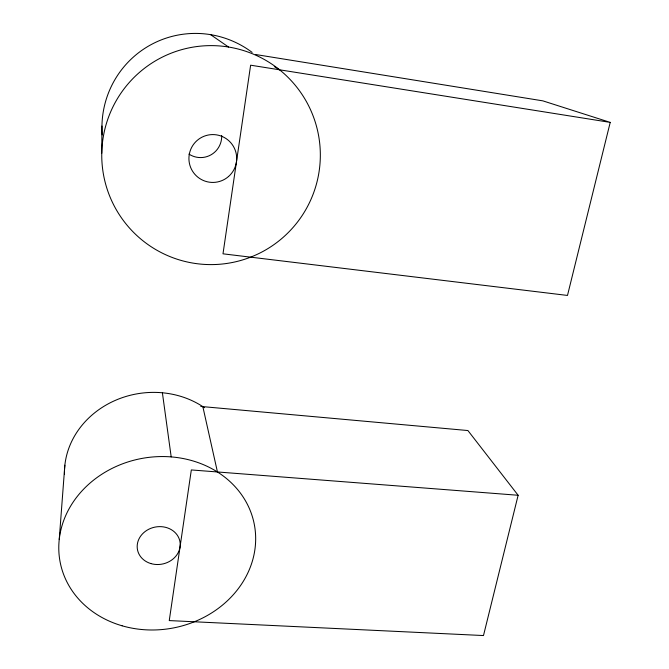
<?xml version="1.0" encoding="UTF-8"?>
<svg xmlns="http://www.w3.org/2000/svg" width="669" height="669" viewBox="0 0 669 669"><rect width="100%" height="100%" fill="white"/><g stroke="black" fill="none" stroke-linecap="round" stroke-linejoin="round"><path stroke-width="1" d="M101.763 153.293L101.947 126.023M59.232 539.498L64.851 465.223M518.132 495.269L483.486 635.55L169.257 620.581L191.326 469.939L518.132 495.269L467.907 430.543L200.767 406.451M610.22 122.385L567.488 295.439L222.994 253.819L250.624 65.194L610.22 122.385L542.827 100.852L255.709 54.532M274.298 66.524L279.567 69.793M210.61 34.654L228.514 47.022A109.49 109.29 -84.6 0 1 295.731 224.291A109.49 109.29 -84.6 0 1 108.871 194.027A109.49 109.29 -84.6 0 1 228.514 47.022M202.841 406.643L217.442 471.963M162.391 392.778L171.189 456.894M221.682 135.456A21.4 21.207 67.2 0 1 188.942 154.087M102.215 134.979A95.182 94.12 66 0 1 150.466 44.974A95.182 94.12 66 0 1 252.138 52.391M64.467 474.396A86.351 77.32 -9.6 0 1 112.476 401.676A86.351 77.32 -9.6 0 1 204.405 407.689M228.547 176.491A23.925 23.883 -74.5 0 0 220.502 135.849A23.925 23.883 -74.5 0 0 189.377 163.177A23.925 23.883 -74.5 0 0 228.547 176.491M150.818 563.557A21.625 18.841 -11.3 0 0 179.978 541.773A21.625 18.841 -11.3 0 0 145.29 531.395A21.625 18.841 -11.3 0 0 150.818 563.557M122.109 625.799A98.895 86.209 -11.2 0 0 254.429 525.065A98.895 86.209 -11.2 0 0 95.132 478.937A98.895 86.209 -11.2 0 0 122.109 625.799"/></g></svg>
